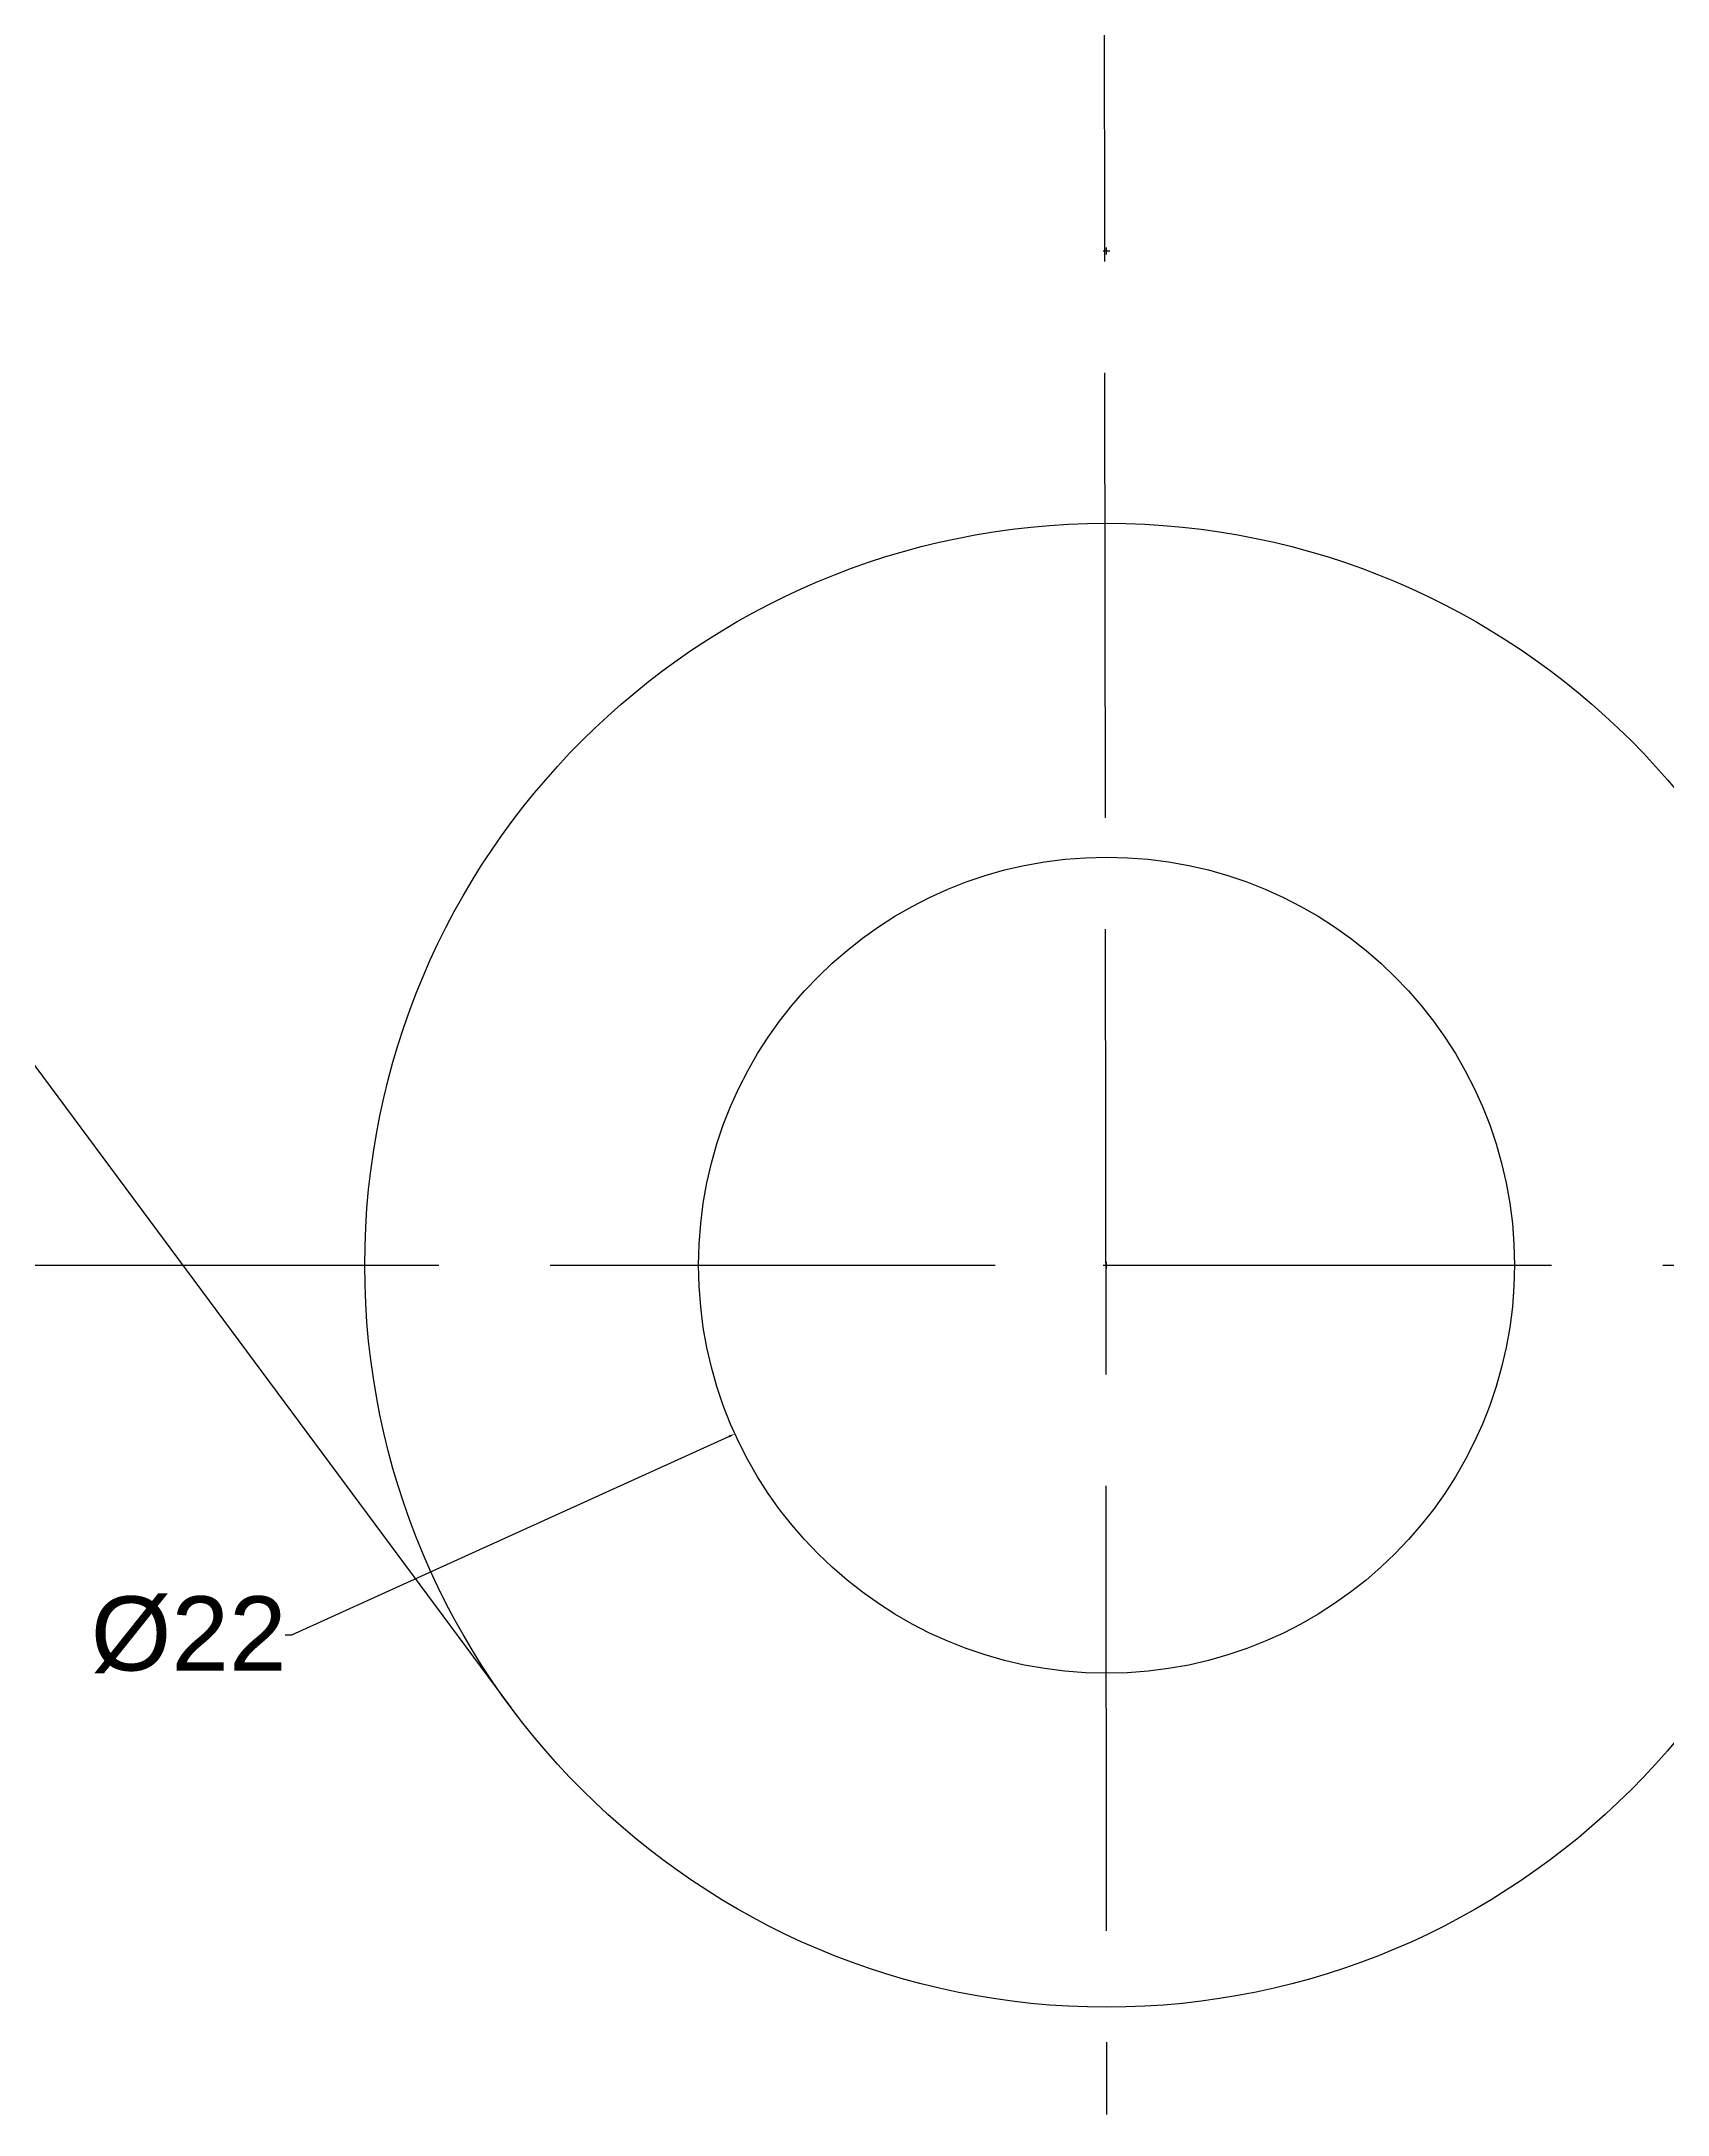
# Model space of a CAD drawing. Header units: inches. Extents: x 7 to 161, y 13 to 180.
# Drawn here: x 56.3 to 100.1, y 13.1 to 69 of the extents above; entities that cross this region are included whole.
import ezdxf

# ---------------------------------------------------------------- set-up
doc = ezdxf.new("R2010")
doc.units = ezdxf.units.IN
doc.header["$MEASUREMENT"] = 0
doc.linetypes.add('ACAD_ISO02W100', pattern=[15, 12, -3])
doc.layers.add('Dimensions', color=50, linetype='Continuous')
doc.layers.add('Dotted', color=90, linetype='ACAD_ISO02W100')
doc.styles.get("Standard").update_dxf_attribs({"font": 'arial.ttf'})
doc.dimstyles.get("Standard").update_dxf_attribs({"dimtxt": 0.18, "dimasz": 0.18, "dimexe": 0.18, "dimexo": 0.0625, "dimgap": 0.09, "dimtad": 0, "dimtih": 1, "dimtoh": 1, "dimdec": 4, "dimzin": 0, "dimdsep": 46, "dimtxsty": 'Standard', "dimcen": 0.09, "dimadec": 0, "dimazin": 0, "dimtfac": 1, "dimtdec": 4, "dimtofl": 0, "dimtmove": 0, "dimatfit": 3, "dimfxl": 1, "dimtolj": 1, "dimtzin": 0, "dimarcsym": 0})

# ---------------------------------------------------------------- blocks, each defined once
blk = doc.blocks.new('*D2')
at = {"layer": 'Defpoints', "color": 0, "transparency": 16777216}
for p in [(95.018, 40.543), (74.982, 31.457)]:
    blk.add_point(p, dxfattribs=at)
at = {"layer": 'Dimensions', "color": 0, "lineweight": -2, "transparency": 16777216}
for p, q in [((84.91, 36), (85.09, 36)), ((85, 35.91), (85, 36.09)), ((63.033, 26.038), (74.818, 31.382)), ((62.853, 26.038), (63.033, 26.038))]:
    blk.add_line(p, q, dxfattribs=at)
at = {"layer": 'Dimensions', "color": 0, "transparency": 16777216}
blk.add_solid([(74.806, 31.41), (74.831, 31.355), (74.982, 31.457)], dxfattribs=at)
at = {"layer": 'Dimensions', "color": 0, "transparency": 16777216, "insert": (60.252, 26.038), "char_height": 0.18, "attachment_point": 5}
blk.add_mtext('\\A1;{\\H11.11111x;%%C22}', dxfattribs=at)
blk = doc.blocks.new('*D3')
at = {"layer": 'Defpoints', "color": 0, "transparency": 16777216}
for p in [(65.433, 40.139), (104.567, 31.861)]:
    blk.add_point(p, dxfattribs=at)
at = {"layer": 'Dimensions', "color": 0, "lineweight": -2, "transparency": 16777216}
for p, q in [((84.91, 36), (85.09, 36)), ((85, 35.91), (85, 36.09)), ((123.593, 27.836), (104.743, 31.824))]:
    blk.add_line(p, q, dxfattribs=at)
at = {"layer": 'Dimensions', "color": 0, "transparency": 16777216}
blk.add_solid([(104.749, 31.853), (104.737, 31.794), (104.567, 31.861)], dxfattribs=at)
at = {"layer": 'Dimensions', "color": 0, "transparency": 16777216, "insert": (126.201, 27.836), "char_height": 0.18, "attachment_point": 5}
blk.add_mtext('\\A1;{\\H11.11111x;%%C40}', dxfattribs=at)
blk = doc.blocks.new('*D4')
at = {"layer": 'Defpoints', "color": 0, "transparency": 16777216}
for p in [(111.432, 138.847), (85, 63.339)]:
    blk.add_point(p, dxfattribs=at)
at = {"layer": 'Dimensions', "color": 0, "lineweight": -2, "transparency": 16777216}
for p, q in [((118.528, 159.12), (111.491, 139.017)), ((118.708, 159.12), (118.528, 159.12)), ((84.91, 63.339), (85.09, 63.339)), ((85, 63.249), (85, 63.429))]:
    blk.add_line(p, q, dxfattribs=at)
at = {"layer": 'Dimensions', "color": 0, "transparency": 16777216}
blk.add_solid([(111.463, 139.027), (111.519, 139.007), (111.432, 138.847)], dxfattribs=at)
at = {"layer": 'Dimensions', "color": 0, "transparency": 16777216, "insert": (121.184, 159.12), "char_height": 0.18, "attachment_point": 5}
blk.add_mtext('\\A1;{\\H11.11111x;R80}', dxfattribs=at)

msp = doc.modelspace()

# ---------------------------------------------------------------- linework, layer by layer
msp.add_line((20.54697, 89.27107), (68.94108, 24.07897))
for radius in [20, 11]:
    msp.add_circle((85, 36), radius)
at = {"layer": 'Dotted'}
for p, q in [((84.82, 180.05674), (85, 13.10699)), ((40, 36), (144.18832, 36))]:
    msp.add_line(p, q, dxfattribs=at)

# ---------------------------------------------------------------- dimensions: what is measured, and where the dimension line sits
at = {"layer": 'Dimensions'}
dim = msp.add_radius_dim(center=(85, 63.33939), mpoint=(111.43162, 138.84681), text='{\\H11.11111x;R80}', dimstyle='Standard', dxfattribs=at)
dim.commit()
dim.dimension.update_dxf_attribs({"geometry": '*D4', "text_midpoint": (121.18424, 159.11953), "dimtype": 164})
for p1, p2, text, picture, middle in [((95.01792, 40.54326), (74.98208, 31.45674), '{\\H11.11111x;%%C22}', '*D2', (60.25245, 26.03754)), ((65.43302, 40.13923), (104.56698, 31.86077), '{\\H11.11111x;%%C40}', '*D3', (123.59347, 27.83587))]:
    dim = msp.add_diameter_dim_2p(p1=p1, p2=p2, text=text, dimstyle='Standard', dxfattribs=at)
    dim.commit()
    dim.dimension.update_dxf_attribs({"geometry": picture, "text_midpoint": middle, "dimtype": 163})

doc.saveas('drawing.dxf')
